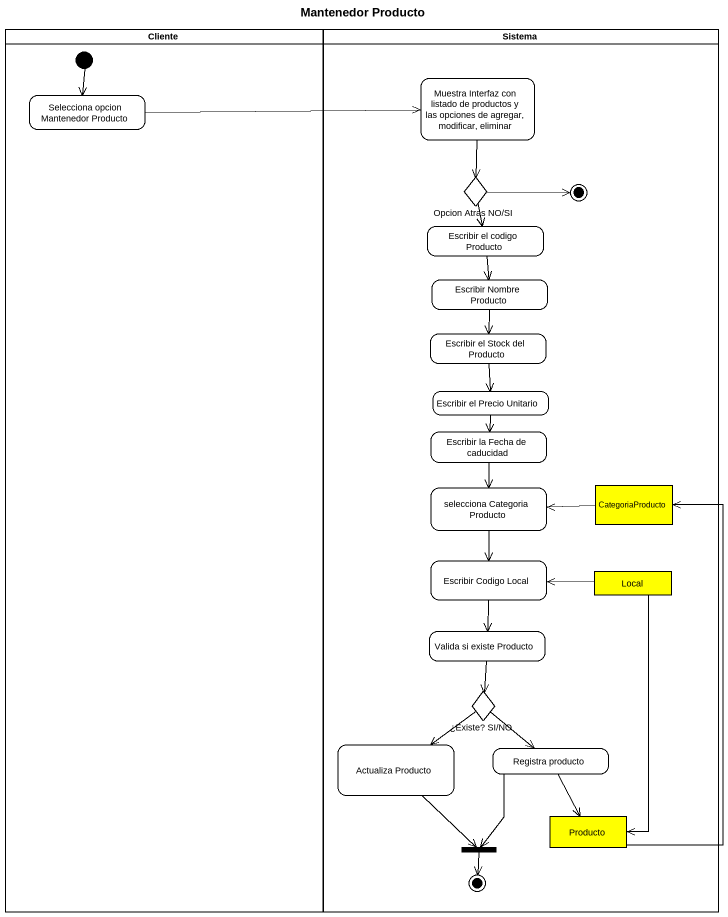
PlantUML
@startuml
title Mantenedor Producto
hide empty description
state Cliente <<partition>> {
  state "Selecciona opcion Mantenedor Producto" as Selecciona_opcion
  [*] --> Selecciona_opcion
}
state Sistema <<partition>> {
  state "Muestra Interfaz con listado de productos y las opciones de agregar, modificar, eliminar" as Muestra_Interfaz_con
  state "Opcion Atras NO/SI" as Opcion_Atras_NO_SI <<choice>>
  state final1 <<end>>
  state "Escribir el codigo Producto" as Escribir_el_codigo_Producto
  state "Escribir Nombre Producto" as Escribir_Nombre_Producto
  state "Escribir el Stock del Producto" as Escribir_el_Stock_del
  state "Escribir el Precio Unitario" as Escribir_el_Precio_Unitario
  state "Escribir la Fecha de caducidad" as Escribir_la_Fecha_de
  state "selecciona Categoria Producto" as selecciona_Categoria
  state CategoriaProducto <<object>> #FFFF00
  state "Escribir Codigo Local" as Escribir_Codigo_Local
  state Local <<object>> #FFFF00
  state "Valida si existe Producto" as Valida_si_existe_Producto
  state "¿Existe? SI/NO" as Existe_SI_NO <<choice>>
  state "Actualiza Producto" as Actualiza_Producto
  state "Registra producto" as Registra_producto
  state Producto <<object>> #FFFF00
  state fork1 <<join>>
  state final2 <<end>>
}
Muestra_Interfaz_con --> Opcion_Atras_NO_SI
Selecciona_opcion -right-> Muestra_Interfaz_con
Opcion_Atras_NO_SI -right-> final1
Opcion_Atras_NO_SI --> Escribir_el_codigo_Producto
Escribir_el_codigo_Producto --> Escribir_Nombre_Producto
Escribir_Nombre_Producto --> Escribir_el_Stock_del
Escribir_el_Stock_del --> Escribir_el_Precio_Unitario
Escribir_el_Precio_Unitario --> Escribir_la_Fecha_de
Escribir_la_Fecha_de --> selecciona_Categoria
selecciona_Categoria --> Escribir_Codigo_Local
CategoriaProducto -left-> selecciona_Categoria
Escribir_Codigo_Local --> Valida_si_existe_Producto
Local -left-> Escribir_Codigo_Local
Local --> Producto
Valida_si_existe_Producto --> Existe_SI_NO
Existe_SI_NO --> Actualiza_Producto
Existe_SI_NO --> Registra_producto
Actualiza_Producto --> fork1
Registra_producto --> Producto
Registra_producto --> fork1
Producto -up-> CategoriaProducto
fork1 --> final2
@enduml
